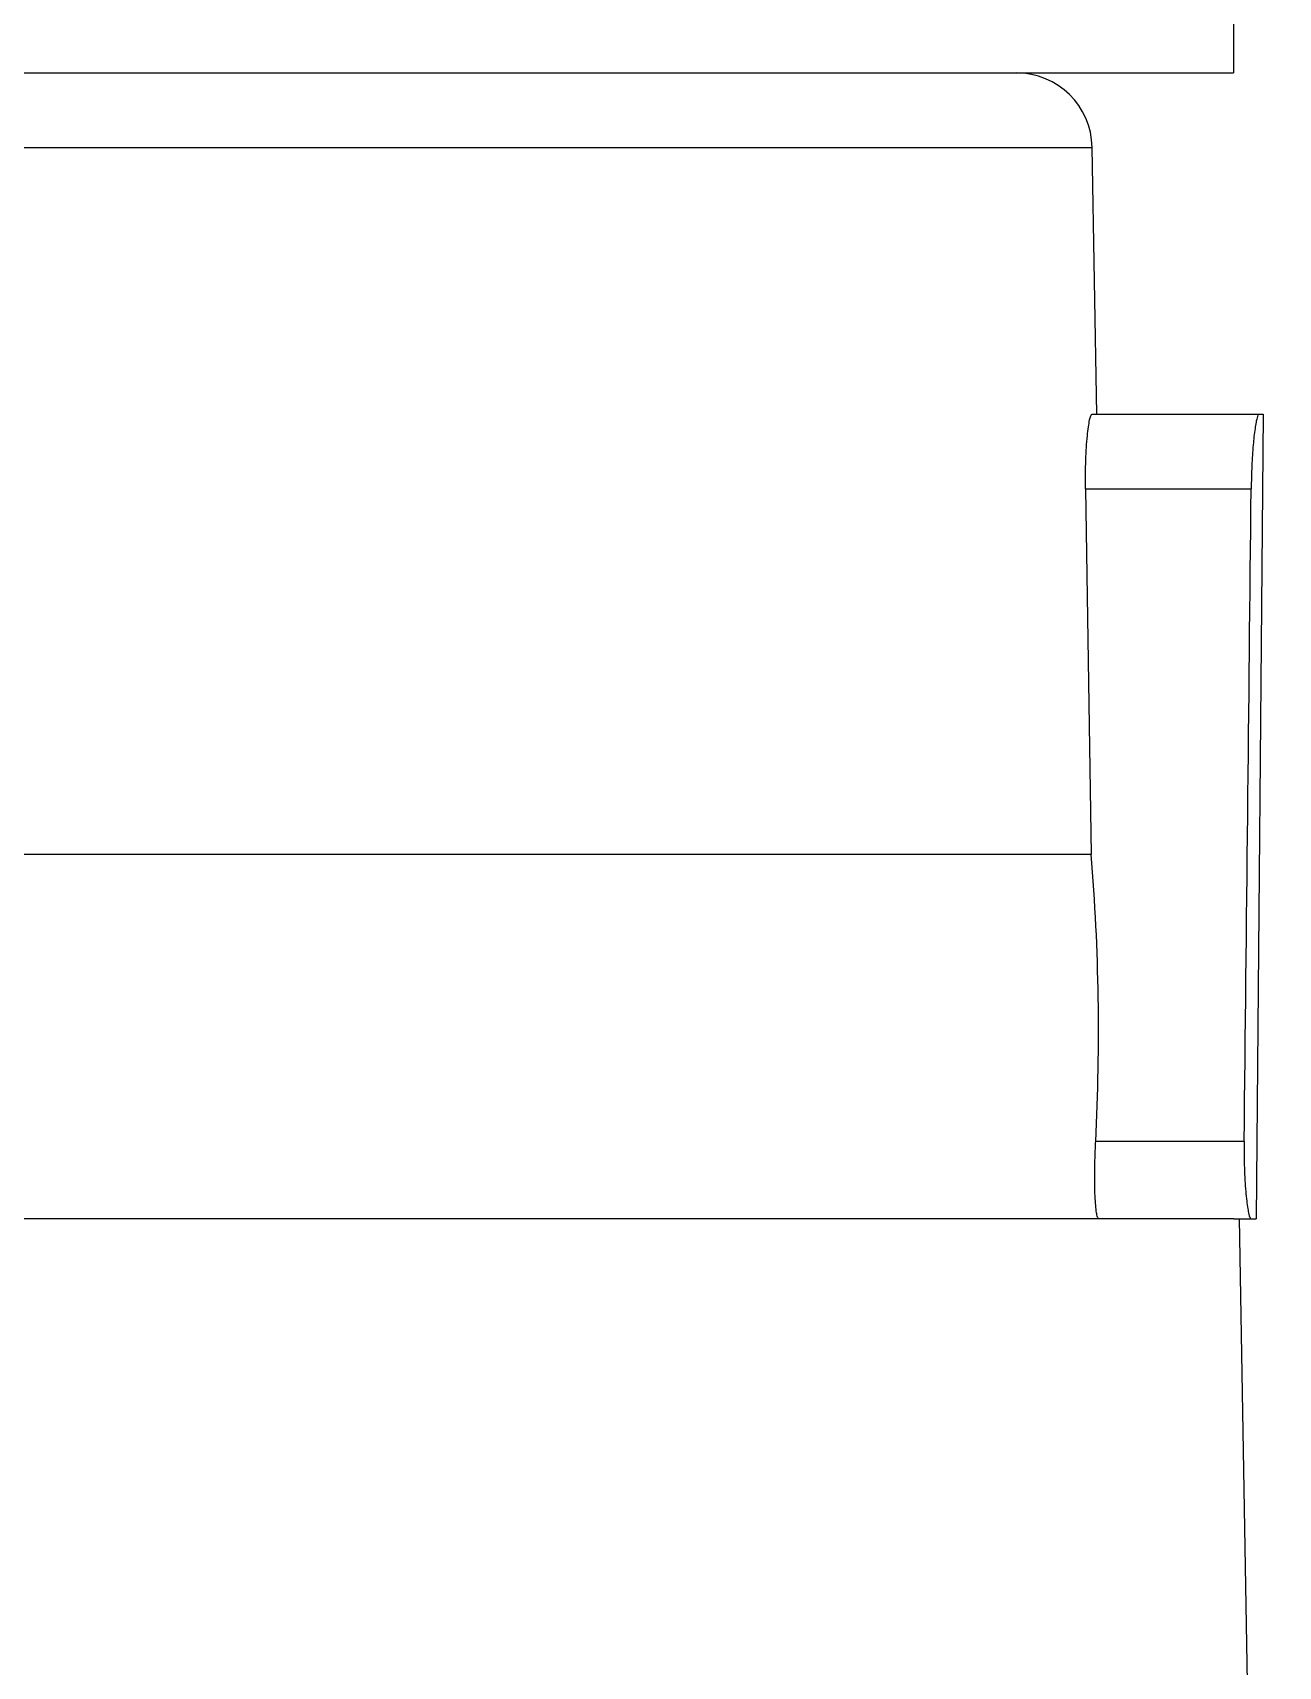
# Model space of a CAD drawing. Header units: millimetres. Extents: x 3170 to 4290, y 966 to 1416.
# Drawn here: x 3987.27 to 3995.48, y 984.13 to 994.9 of the extents above; entities that cross this region are included whole.
import ezdxf

# ---------------------------------------------------------------- set-up
doc = ezdxf.new("R2010")
doc.units = ezdxf.units.MM
doc.header["$LTSCALE"] = 0.1
doc.layers.add('AUSFORMSCHRAEGEN', color=7, linetype='Continuous')
doc.layers.add('RUNDUNGEN', color=7, linetype='Continuous')

msp = doc.modelspace()

# ---------------------------------------------------------------- linework, layer by layer
at = {"color": 7, "linetype": 'Continuous'}
for p in [(3995.187, 995.131), (3972.187, 994.631)]:
    msp.add_line(p, (3995.187, 994.631), dxfattribs=at)
at = {"layer": 'AUSFORMSCHRAEGEN', "color": 7, "linetype": 'Continuous'}
for p, q in [((3994.286, 992.381), (3994.256, 994.14)), ((3995.383, 992.381), (3995.337, 987.081)), ((3995.19, 987.081), (3983.687, 987.081)), ((3995.225, 987.081), (3995.484, 972.278))]:
    msp.add_line(p, q, dxfattribs=at)
at = {"layer": 'RUNDUNGEN', "color": 9, "linetype": 'Continuous'}
for p, q in [((3987.036, 994.14), (3994.256, 994.14)), ((3994.213, 991.89), (3995.305, 991.89)), ((3995.258, 987.59), (3994.28, 987.59))]:
    msp.add_line(p, q, dxfattribs=at)
at = {"layer": 'RUNDUNGEN', "color": 7, "linetype": 'Continuous'}
for p, q in [((3994.255, 992.381), (3995.383, 992.381)), ((3994.213, 991.89), (3994.25, 989.481)), ((3994.25, 989.481), (3987, 989.481)), ((3995.19, 987.081), (3995.337, 987.081))]:
    msp.add_line(p, q, dxfattribs=at)
for centre, radius, start, end in [((3993.756, 994.131), 0.5, 1, 90), ((3979.998, 988.314), 14.3, 357.099, 4.6833)]:
    msp.add_arc(centre, radius, start, end, dxfattribs=at)
msp.add_ellipse((3983.687, 1538.913), major_axis=(0, 943.323), ratio=0.015117, start_param=-2.194995, end_param=-2.189389, dxfattribs=at)
for points, knots in [([(3994.213, 991.89), (3994.213, 991.922), (3994.212, 991.985), (3994.214, 992.077), (3994.218, 992.161), (3994.224, 992.234), (3994.231, 992.294), (3994.238, 992.339), (3994.244, 992.366), (3994.25, 992.378), (3994.254, 992.381), (3994.255, 992.381)], [0, 0, 0, 0, 0.193987, 0.38036, 0.551549, 0.701423, 0.824629, 0.916727, 0.974816, 0.990997, 1, 1, 1, 1]), ([(3995.355, 992.381), (3995.354, 992.381), (3995.351, 992.379), (3995.347, 992.371), (3995.345, 992.364), (3995.343, 992.357)], [0, 0, 0, 0, 0.115425, 0.311322, 1, 1, 1, 1]), ([(3995.343, 992.357), (3995.34, 992.348), (3995.336, 992.325), (3995.326, 992.266), (3995.316, 992.17), (3995.308, 992.038), (3995.305, 991.941), (3995.305, 991.89)], [0, 0, 0, 0, 0.063943, 0.150318, 0.382307, 0.674719, 1, 1, 1, 1]), ([(3994.3, 987.081), (3994.298, 987.081), (3994.294, 987.085), (3994.289, 987.098), (3994.283, 987.126), (3994.279, 987.173), (3994.275, 987.235), (3994.273, 987.312), (3994.273, 987.398), (3994.275, 987.493), (3994.278, 987.557), (3994.28, 987.59)], [0, 0, 0, 0, 0.009238, 0.025362, 0.083414, 0.175813, 0.299588, 0.450146, 0.621618, 0.807439, 1, 1, 1, 1]), ([(3995.258, 987.59), (3995.258, 987.532), (3995.258, 987.446), (3995.263, 987.336), (3995.268, 987.263), (3995.274, 987.201), (3995.281, 987.151), (3995.288, 987.114), (3995.293, 987.095), (3995.297, 987.088)], [0, 0, 0, 0, 0.347753, 0.508558, 0.653715, 0.778833, 0.880032, 0.954385, 1, 1, 1, 1]), ([(3995.297, 987.088), (3995.297, 987.087), (3995.299, 987.084), (3995.301, 987.081), (3995.303, 987.081)], [0, 0, 0, 0, 0.351538, 1, 1, 1, 1])]:
    msp.add_open_spline(points, degree=3, knots=knots, dxfattribs=at)

doc.saveas('drawing.dxf')
